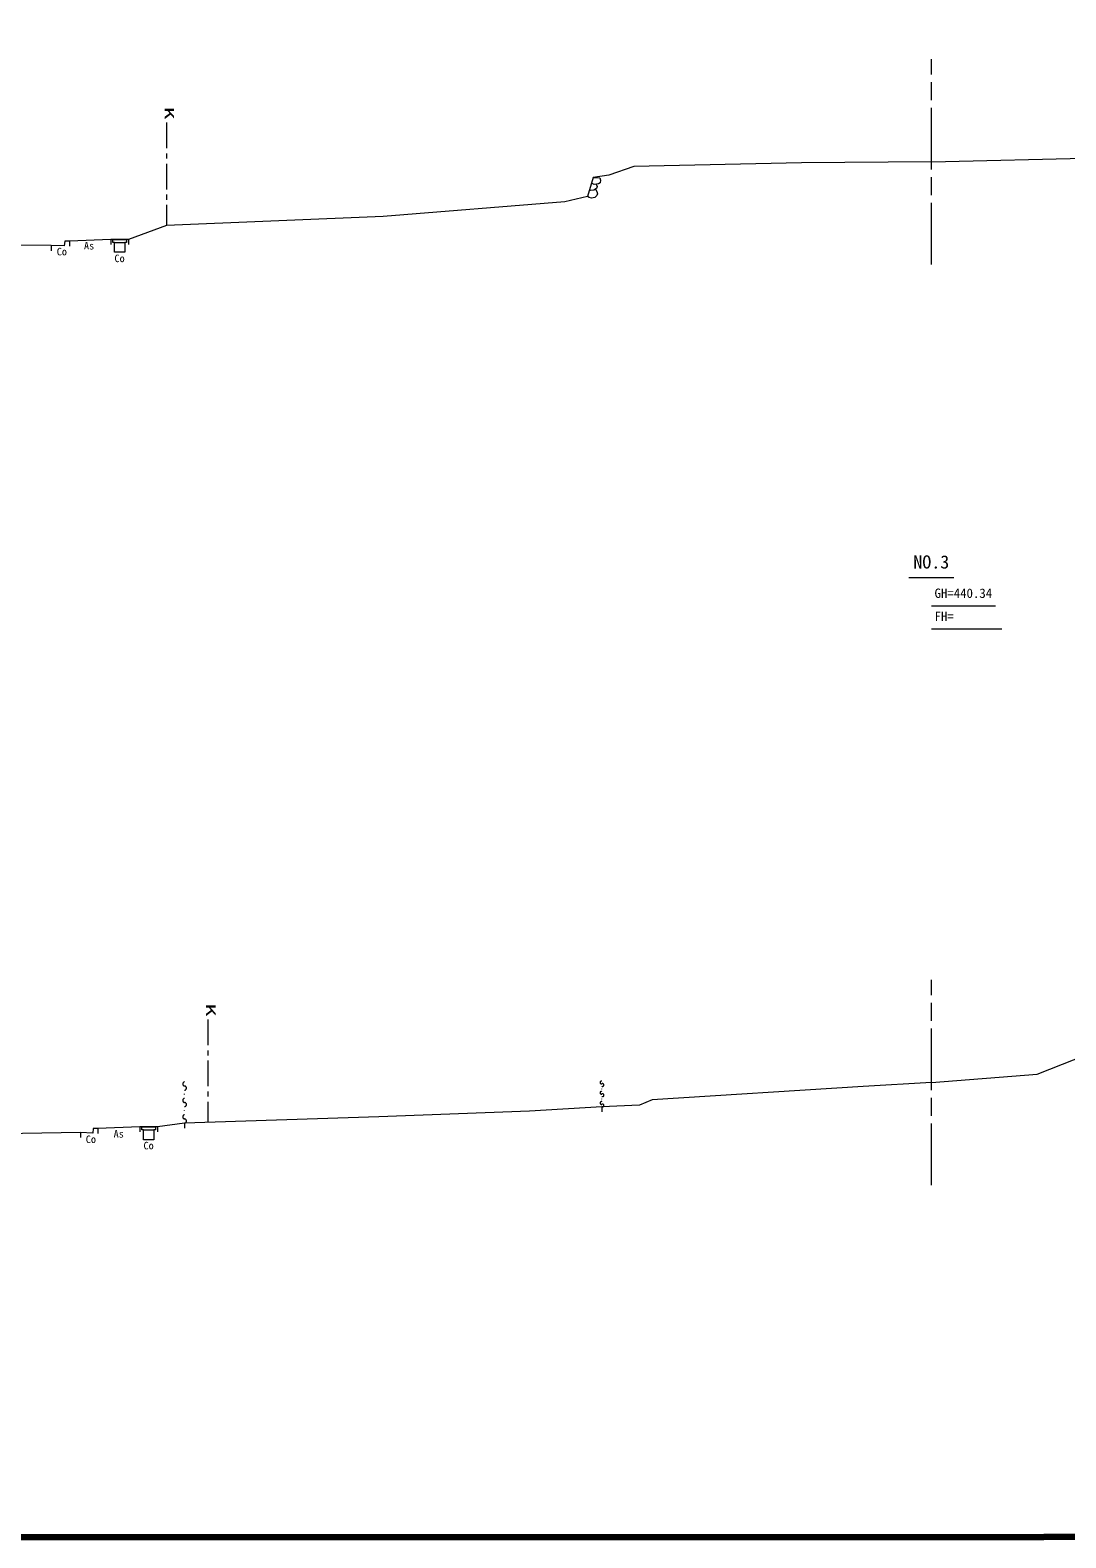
# Model space of a CAD drawing. Units: millimetres, scale not verified. Extents: x -76769 to 85470, y 350604 to 463460.
# Drawn here: x -35107 to 5240, y 350604 to 409323 of the extents above; entities that cross this region are included whole.
import ezdxf
from ezdxf.enums import TextEntityAlignment as Align

# ---------------------------------------------------------------- set-up
doc = ezdxf.new("R2010")
doc.units = ezdxf.units.MM
doc.header["$LTSCALE"] = 200
doc.linetypes.add('CHAIN', pattern=[18.5, 12, -1.5, 3.5, -1.5])
doc.linetypes.add('USER1', pattern=[8, 5, -1, 1, -1])
for name, color, linetype, lineweight in [('4', 7, 'Continuous', 13), ('センター', 7, 'CHAIN', 13), ('センター下線', 7, 'Continuous', 13), ('センター下線２', 7, 'Continuous', 13), ('センター下線３', 7, 'Continuous', 13), ('ティック', 7, 'Continuous', 13), ('地盤線', 7, 'Continuous', 13), ('汎用Layer', 7, 'Continuous', 13), ('現況構造物', 7, 'Continuous', 13)]:
    doc.layers.add(name, color=color, linetype=linetype, lineweight=lineweight)
doc.layers.add('ｾﾝﾀｰ－その他', color=7, linetype='Continuous')
doc.layers.add('ｾﾝﾀｰ－測点', color=7, linetype='Continuous')
doc.styles.add('@ＭＳ ゴシック', font='')
doc.styles.add('ＭＳ ゴシック', font='')
doc.styles.get('@ＭＳ ゴシック').set_extended_font_data('@MS Gothic')
doc.styles.get('ＭＳ ゴシック').set_extended_font_data('MS Gothic')

msp = doc.modelspace()

# ---------------------------------------------------------------- linework, layer by layer
at = {"layer": '4', "lineweight": 140}
msp.add_lwpolyline([(-76730.3, 350603.8), (-76769.3, 463403.8), (85430.7, 463460), (85469.7, 350660)], close=True, dxfattribs=at)
at = {"layer": 'センター'}
for p, q in [((0, 400194), (0, 408194)), ((0, 364337), (0, 372337))]:
    msp.add_line(p, q, dxfattribs=at)
at = {"layer": 'センター下線'}
msp.add_line((-875, 388000), (875, 388000), dxfattribs=at)
at = {"layer": 'センター下線２'}
msp.add_line((0, 386900), (2500, 386900), dxfattribs=at)
at = {"layer": 'センター下線３'}
msp.add_line((0, 386000), (2750, 386000), dxfattribs=at)
at = {"layer": 'ティック'}
for p, q in [((-33580, 401110), (-33580, 400910)), ((-31970, 401170), (-31970, 400970)), ((-31270, 401170), (-31270, 400970)), ((-34290, 400930), (-34290, 400730)), ((-12830, 367390), (-12830, 367190)), ((-32470, 366550), (-32470, 366350)), ((-30840, 366610), (-30840, 366410)), ((-30140, 366610), (-30140, 366410)), ((-29090, 366760), (-29090, 366560)), ((-33140, 366390), (-33140, 366190))]:
    msp.add_line(p, q, dxfattribs=at)
at = {"layer": '地盤線'}
for p, q in [((-11590, 404010), (-12560, 403670)), ((-5060, 404160), (-11590, 404010)), ((0, 404194), (-5060, 404160)), ((0, 404194), (6480, 404350)), ((-13180, 403580), (-13400, 402850)), ((-12560, 403670), (-13180, 403580)), ((-13400, 402850), (-14280, 402630)), ((-14280, 402630), (-21350, 402070)), ((-29800, 401720), (-31270, 401170)), ((-21350, 402070), (-29800, 401720)), ((-33760, 401110), (-33780, 400920)), ((-33580, 401110), (-33760, 401110)), ((-31970, 401170), (-33580, 401110)), ((-31885, 401170), (-31970, 401170)), ((-31270, 401170), (-31970, 401170)), ((-31885, 401050), (-31885, 401170)), ((-31820, 401050), (-31885, 401050)), ((-31820, 400670), (-31820, 401050)), ((-31420, 401050), (-31420, 400670)), ((-31355, 401050), (-31420, 401050)), ((-31355, 401170), (-31355, 401050)), ((-31270, 401170), (-31355, 401170)), ((-34290, 400930), (-37280, 400950)), ((-33780, 400920), (-34290, 400930)), ((-31420, 400670), (-31820, 400670)), ((4120, 368660), (7570, 370030)), ((-2650, 368180), (-10870, 367660)), ((0, 368337), (-2650, 368180)), ((0, 368337), (4120, 368660)), ((-10870, 367660), (-11370, 367460)), ((-21530, 367000), (-29090, 366760)), ((-15650, 367220), (-21530, 367000)), ((-12830, 367390), (-15650, 367220)), ((-11370, 367460), (-12830, 367390)), ((-32650, 366550), (-32670, 366360)), ((-32470, 366550), (-32650, 366550)), ((-30840, 366610), (-32470, 366550)), ((-30755, 366610), (-30840, 366610)), ((-30140, 366610), (-30840, 366610)), ((-30755, 366490), (-30755, 366610)), ((-30690, 366490), (-30755, 366490)), ((-30690, 366110), (-30690, 366490)), ((-30290, 366490), (-30290, 366110)), ((-30225, 366490), (-30290, 366490)), ((-30225, 366610), (-30225, 366490)), ((-30140, 366610), (-30225, 366610)), ((-29090, 366760), (-30140, 366610)), ((-33140, 366390), (-36160, 366340)), ((-32670, 366360), (-33140, 366390)), ((-30290, 366110), (-30690, 366110))]:
    msp.add_line(p, q, dxfattribs=at)
at = {"layer": '汎用Layer', "color": 5, "linetype": 'USER1'}
for p, q in [((-29798, 405720.1), (-29798, 401720.1)), ((-28185, 370788.7), (-28185, 366788.7))]:
    msp.add_line(p, q, dxfattribs=at)
at = {"layer": '汎用Layer'}
for p, q in [((-31885, 401170), (-31355, 401170)), ((-31820, 401050), (-31420, 401050)), ((-30755, 366610), (-30225, 366610)), ((-30690, 366490), (-30290, 366490))]:
    msp.add_line(p, q, dxfattribs=at)
for points in [[(-13180, 403580), (-13048.2, 403588.2), (-12915, 403570.1), (-12882.1, 403486.2), (-12900.2, 403382.7), (-12967.6, 403338.3), (-13135.3, 403315.2), (-13245, 403364.3)], [(-13084.1, 403128.9), (-13034.5, 403042.8), (-13010.4, 402942), (-13034.5, 402878.4), (-13106.8, 402809.4), (-13237.3, 402775.4), (-13331.6, 402803.9), (-13400, 402850)], [(-13053.5, 403326.5), (-13012, 403239.6), (-13044.9, 403150.8), (-13141.9, 403096.5), (-13271.8, 403075.2), (-13320.6, 403113.3)]]:
    msp.add_lwpolyline(points, dxfattribs=at)
at = {"layer": '現況構造物'}
for p, q in [((-29090, 367869.3), (-29090, 367890.7)), ((-12830, 368083.3), (-12830, 368096.7)), ((-12830, 367683.3), (-12830, 367696.7)), ((-29090, 367229.3), (-29090, 367250.7))]:
    msp.add_line(p, q, dxfattribs=at)
for points in [[(-29090, 368360), (-29101.9, 368358.3), (-29113.5, 368354.9), (-29124.4, 368349.7), (-29134.4, 368343), (-29143.3, 368334.8), (-29150.9, 368325.4), (-29157, 368315), (-29161.4, 368303.8), (-29164.1, 368292), (-29165, 368280), (-29164.1, 368268), (-29161.4, 368256.2), (-29157, 368245), (-29150.9, 368234.6), (-29143.3, 368225.2), (-29134.4, 368217), (-29124.4, 368210.3), (-29113.5, 368205.1), (-29101.9, 368201.7), (-29090, 368200)], [(-29090, 368040), (-29078.1, 368041.7), (-29066.5, 368045.1), (-29055.6, 368050.3), (-29045.6, 368057), (-29036.7, 368065.2), (-29029.1, 368074.6), (-29023, 368085), (-29018.6, 368096.2), (-29015.9, 368108), (-29015, 368120), (-29015.9, 368132), (-29018.6, 368143.8), (-29023, 368155), (-29029.1, 368165.4), (-29036.7, 368174.8), (-29045.6, 368183), (-29055.6, 368189.7), (-29066.5, 368194.9), (-29078.1, 368198.3), (-29090, 368200)], [(-12830, 368390), (-12840.2, 368393.1), (-12850.7, 368394.2), (-12861.3, 368393.1), (-12871.5, 368390.1), (-12880.9, 368385.1), (-12889.1, 368378.3), (-12895.9, 368370.1), (-12900.9, 368360.7), (-12904, 368350.6), (-12905, 368340), (-12904, 368329.4), (-12900.9, 368319.3), (-12895.9, 368309.9), (-12889.1, 368301.7), (-12880.9, 368294.9), (-12871.5, 368289.9), (-12861.3, 368286.9), (-12850.7, 368285.8), (-12840.2, 368286.9), (-12830, 368290)], [(-12830, 368190), (-12819.8, 368186.9), (-12809.3, 368185.8), (-12798.7, 368186.9), (-12788.5, 368189.9), (-12779.1, 368194.9), (-12770.9, 368201.7), (-12764.1, 368209.9), (-12759.1, 368219.3), (-12756, 368229.4), (-12755, 368240), (-12756, 368250.6), (-12759.1, 368260.7), (-12764.1, 368270.1), (-12770.9, 368278.3), (-12779.1, 368285.1), (-12788.5, 368290.1), (-12798.7, 368293.1), (-12809.3, 368294.2), (-12819.8, 368293.1), (-12830, 368290)], [(-29090, 367720), (-29101.9, 367718.3), (-29113.5, 367714.9), (-29124.4, 367709.7), (-29134.4, 367703), (-29143.3, 367694.8), (-29150.9, 367685.4), (-29157, 367675), (-29161.4, 367663.8), (-29164.1, 367652), (-29165, 367640), (-29164.1, 367628), (-29161.4, 367616.2), (-29157, 367605), (-29150.9, 367594.6), (-29143.3, 367585.2), (-29134.4, 367577), (-29124.4, 367570.3), (-29113.5, 367565.1), (-29101.9, 367561.7), (-29090, 367560)], [(-12830, 367990), (-12840.2, 367993.1), (-12850.7, 367994.2), (-12861.3, 367993.1), (-12871.5, 367990.1), (-12880.9, 367985.1), (-12889.1, 367978.3), (-12895.9, 367970.1), (-12900.9, 367960.7), (-12904, 367950.6), (-12905, 367940), (-12904, 367929.4), (-12900.9, 367919.3), (-12895.9, 367909.9), (-12889.1, 367901.7), (-12880.9, 367894.9), (-12871.5, 367889.9), (-12861.3, 367886.9), (-12850.7, 367885.8), (-12840.2, 367886.9), (-12830, 367890)], [(-12830, 367590), (-12840.2, 367593.1), (-12850.7, 367594.2), (-12861.3, 367593.1), (-12871.5, 367590.1), (-12880.9, 367585.1), (-12889.1, 367578.3), (-12895.9, 367570.1), (-12900.9, 367560.7), (-12904, 367550.6), (-12905, 367540), (-12904, 367529.4), (-12900.9, 367519.3), (-12895.9, 367509.9), (-12889.1, 367501.7), (-12880.9, 367494.9), (-12871.5, 367489.9), (-12861.3, 367486.9), (-12850.7, 367485.8), (-12840.2, 367486.9), (-12830, 367490)], [(-12830, 367790), (-12819.8, 367786.9), (-12809.3, 367785.8), (-12798.7, 367786.9), (-12788.5, 367789.9), (-12779.1, 367794.9), (-12770.9, 367801.7), (-12764.1, 367809.9), (-12759.1, 367819.3), (-12756, 367829.4), (-12755, 367840), (-12756, 367850.6), (-12759.1, 367860.7), (-12764.1, 367870.1), (-12770.9, 367878.3), (-12779.1, 367885.1), (-12788.5, 367890.1), (-12798.7, 367893.1), (-12809.3, 367894.2), (-12819.8, 367893.1), (-12830, 367890)], [(-29090, 367080), (-29101.9, 367078.3), (-29113.5, 367074.9), (-29124.4, 367069.7), (-29134.4, 367063), (-29143.3, 367054.8), (-29150.9, 367045.4), (-29157, 367035), (-29161.4, 367023.8), (-29164.1, 367012), (-29165, 367000), (-29164.1, 366988), (-29161.4, 366976.2), (-29157, 366965), (-29150.9, 366954.6), (-29143.3, 366945.2), (-29134.4, 366937), (-29124.4, 366930.3), (-29113.5, 366925.1), (-29101.9, 366921.7), (-29090, 366920)], [(-29090, 367400), (-29078.1, 367401.7), (-29066.5, 367405.1), (-29055.6, 367410.3), (-29045.6, 367417), (-29036.7, 367425.2), (-29029.1, 367434.6), (-29023, 367445), (-29018.6, 367456.2), (-29015.9, 367468), (-29015, 367480), (-29015.9, 367492), (-29018.6, 367503.8), (-29023, 367515), (-29029.1, 367525.4), (-29036.7, 367534.8), (-29045.6, 367543), (-29055.6, 367549.7), (-29066.5, 367554.9), (-29078.1, 367558.3), (-29090, 367560)], [(-12830, 367390), (-12819.8, 367386.9), (-12809.3, 367385.8), (-12798.7, 367386.9), (-12788.5, 367389.9), (-12779.1, 367394.9), (-12770.9, 367401.7), (-12764.1, 367409.9), (-12759.1, 367419.3), (-12756, 367429.4), (-12755, 367440), (-12756, 367450.6), (-12759.1, 367460.7), (-12764.1, 367470.1), (-12770.9, 367478.3), (-12779.1, 367485.1), (-12788.5, 367490.1), (-12798.7, 367493.1), (-12809.3, 367494.2), (-12819.8, 367493.1), (-12830, 367490)], [(-29090, 366760), (-29078.1, 366761.7), (-29066.5, 366765.1), (-29055.6, 366770.3), (-29045.6, 366777), (-29036.7, 366785.2), (-29029.1, 366794.6), (-29023, 366805), (-29018.6, 366816.2), (-29015.9, 366828), (-29015, 366840), (-29015.9, 366852), (-29018.6, 366863.8), (-29023, 366875), (-29029.1, 366885.4), (-29036.7, 366894.8), (-29045.6, 366903), (-29055.6, 366909.7), (-29066.5, 366914.9), (-29078.1, 366918.3), (-29090, 366920)]]:
    msp.add_lwpolyline(points, dxfattribs=at)

# ---------------------------------------------------------------- texts
at = {"layer": '汎用Layer', "color": 5, "style": '@ＭＳ ゴシック', "width": 2}
for p in [(-29974.4, 406339.3), (-28361.4, 371407.9)]:
    msp.add_text('K', height=366.6, rotation=270, dxfattribs=at).set_placement(p, align=Align.BOTTOM_LEFT)
at = {"layer": '汎用Layer', "style": 'ＭＳ ゴシック'}
for s, p in [('As', (-33011, 400692.8)), ('Co', (-34070.7, 400463.1)), ('Co', (-31822.2, 400199.5)), ('As', (-31856.1, 366102.8)), ('Co', (-32939.6, 365892.4)), ('Co', (-30691.4, 365645.8))]:
    msp.add_text(s, height=293.3, dxfattribs=at).set_placement(p, align=Align.BOTTOM_LEFT)
at = {"layer": 'ｾﾝﾀｰ－その他', "style": 'ＭＳ ゴシック'}
for s, p in [('GH=440.34', (125, 387100)), ('FH=', (125, 386200))]:
    msp.add_text(s, height=366.6, dxfattribs=at).set_placement(p, align=Align.BOTTOM_LEFT)
at = {"layer": 'ｾﾝﾀｰ－測点', "style": 'ＭＳ ゴシック'}
msp.add_text('NO.3', height=513.2, dxfattribs=at).set_placement((-700, 388200), align=Align.BOTTOM_LEFT)

doc.saveas('drawing.dxf')
